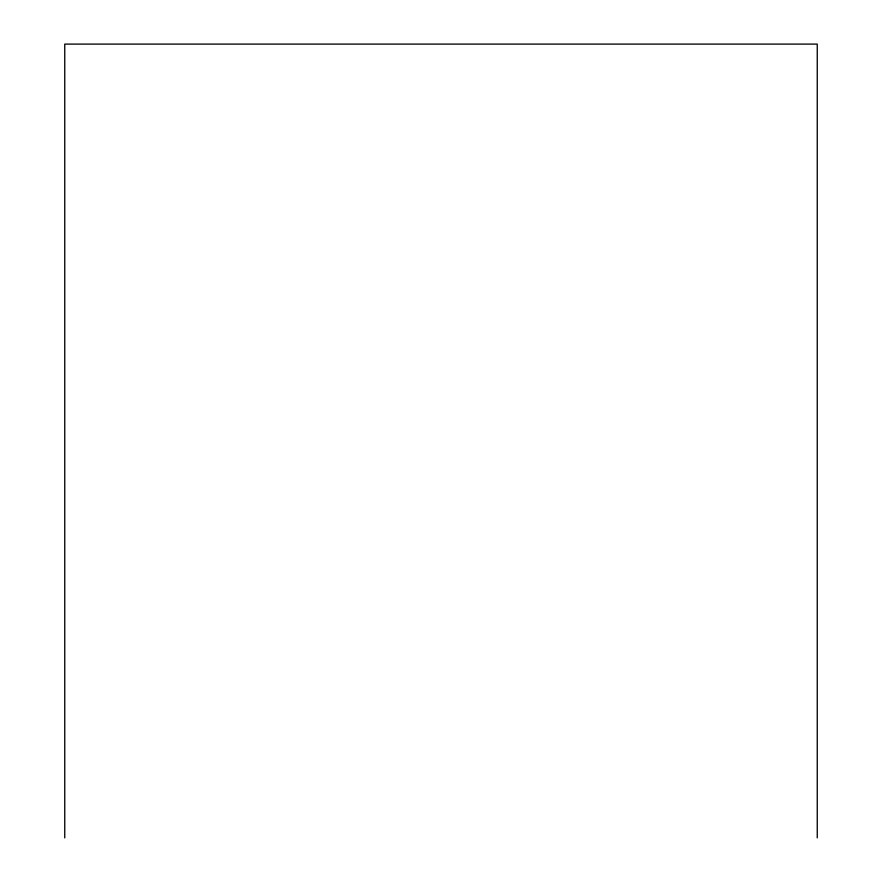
<?xml version="1.0" encoding="UTF-8"?>
<svg xmlns="http://www.w3.org/2000/svg" width="882" height="882" viewBox="0 0 882 882"><rect width="100%" height="100%" fill="white"/><g stroke="black" fill="none" stroke-linecap="round" stroke-linejoin="round"><path stroke-width="1.32" d="M817.25 837.9L817.25 44.1L64.75 44.1L64.75 837.9"/></g></svg>
